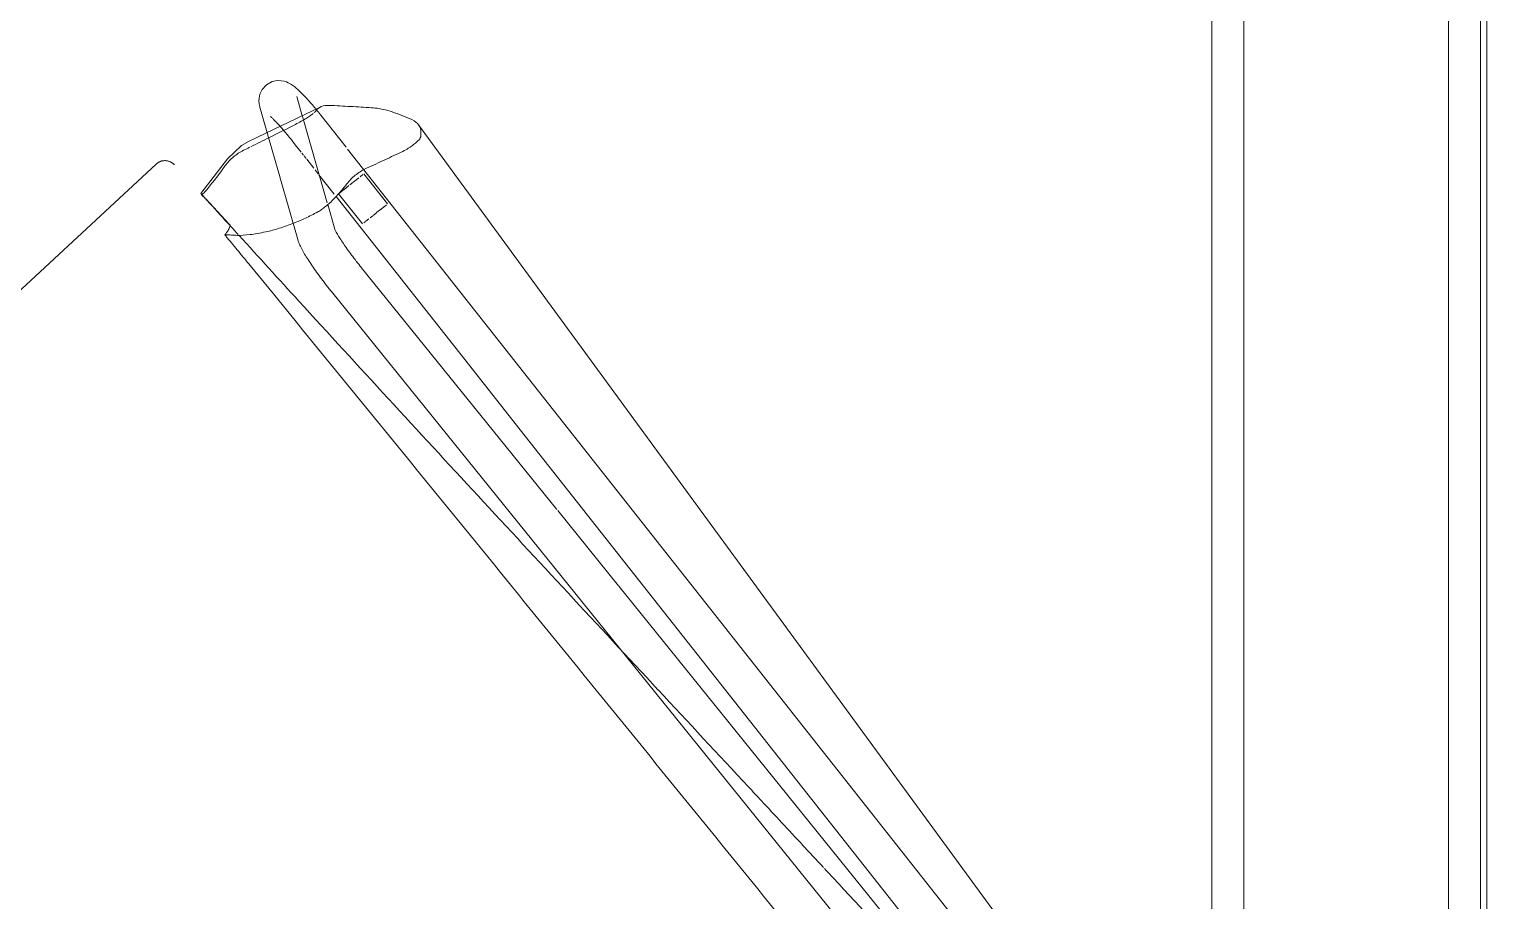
# Model space of a CAD drawing. Header units: inches. Extents: x -610 to 219, y 1022 to 1725.
# Drawn here: x -217.28 to -188.78, y 1296.77 to 1313.81 of the extents above; entities that cross this region are included whole.
import ezdxf

# ---------------------------------------------------------------- set-up
doc = ezdxf.new("R2010")
doc.units = ezdxf.units.IN
doc.header["$MEASUREMENT"] = 0
for name, color, linetype, lineweight in [('A-WALL', 113, 'Continuous', 18), ('A-WALL-PATT', 111, 'Continuous', 18), ('I-FURN', 30, 'Continuous', 9), ('I-WALL', 2, 'Continuous', 18)]:
    doc.layers.add(name, color=color, linetype=linetype, lineweight=lineweight)
pattern_1 = [(0, (0, 0), (15.36, 3.84), [0.634, -10.886, 0.634, -10.886, -61.44]), (0, (0, 0), (15.36, 3.84), [-23.04, 0.634, -22.406, 0.634, -10.886, -26.88]), (0, (0, 0), (15.36, 3.84), [-57.6, 0.634, -7.046, 0.634, -18.566]), (120, (5.76, 1.92), (-11.005538, 11.38215), [0.634, -10.886, 0.634, -10.886, -61.44]), (120, (5.76, 1.92), (-11.005538, 11.38215), [-23.04, 0.634, -22.406, 0.634, -10.886, -26.88]), (120, (5.76, 1.92), (-11.005538, 11.38215), [-57.6, 0.634, -7.046, 0.634, -18.566]), (240, (7.68, 9.6), (-4.354462, -15.22215), [0.634, -10.886, 0.634, -10.886, -61.44]), (240, (7.68, 9.6), (-4.354462, -15.22215), [-23.04, 0.634, -22.406, 0.634, -10.886, -26.88]), (240, (7.68, 9.6), (-4.354462, -15.22215), [-57.6, 0.634, -7.046, 0.634, -18.566])]

# ---------------------------------------------------------------- blocks, each defined once
blk = doc.blocks.new('HighTower_SelectRecliner - HighTower_SelectRecliner-V4-FIRST FLOOR POWER _ SIGNAL')
at = {"layer": 'I-FURN'}
for p, q in [((10.375, 15.905), (-10.375, 15.905)), ((12.619, 15.346), (12.384, 14.88)), ((11.471, 15.032), (10.625, 14.886)), ((13.495, 14.541), (12.01, 14.997)), ((12.362, 14.837), (12.109, 14.335)), ((12.384, 14.88), (12.366, 14.844)), ((12.643, 15.069), (12.644, 15.068)), ((12.644, 15.068), (12.644, 15.064)), ((13.112, 14.658), (13.288, 15.007)), ((10.625, 14.082), (10.625, 14.745)), ((12.314, 13.078), (13.105, 14.645)), ((13.395, 14.555), (13.393, 14.524)), ((12.107, 14.332), (11.981, 14.083)), ((12.626, 14.333), (12.612, 14.151)), ((12.638, 14.479), (12.626, 14.333)), ((13.323, 13.622), (13.385, 14.42)), ((10.625, 14.065), (10.625, 14.082)), ((10.625, 14.047), (10.625, 14.065)), ((11.979, 14.078), (11.404, 12.939)), ((12.598, 13.975), (12.581, 13.753)), ((12.605, 14.058), (12.6, 13.995)), ((12.61, 14.126), (12.606, 14.079)), ((12.577, 13.71), (12.57, 13.616)), ((11.664, -7.457), (13.319, 13.581)), ((12.568, 13.589), (12.53, 13.109)), ((12.073, 12.601), (12.298, 13.046)), ((12.525, 13.051), (12.206, 9)), ((14.661, 12.986), (12.299, -7.449)), ((12.54, 12.308), (12.598, 13.056)), ((12.598, 13.056), (12.54, 12.308)), ((12.61, 13.055), (12.676, 13.05)), ((12.676, 13.05), (12.61, 13.055)), ((12.681, 13.049), (12.722, 13.046)), ((12.722, 13.046), (12.681, 13.049)), ((12.725, 13.046), (12.761, 13.043)), ((12.761, 13.043), (12.725, 13.046)), ((12.766, 13.043), (12.855, 13.036)), ((12.855, 13.036), (12.766, 13.043)), ((12.876, 13.034), (12.953, 13.028)), ((12.953, 13.028), (12.876, 13.034)), ((12.958, 13.028), (13.047, 13.021)), ((13.047, 13.021), (12.958, 13.028)), ((13.052, 13.02), (13.099, 13.016)), ((13.099, 13.016), (13.052, 13.02)), ((13.135, 13.014), (13.199, 13.009)), ((13.199, 13.009), (13.135, 13.014)), ((13.165, 12.259), (13.224, 13.007)), ((13.165, 12.259), (13.224, 13.007)), ((12.577, 12.305), (12.617, 12.302)), ((12.617, 12.302), (12.577, 12.305)), ((12.624, 12.302), (12.7, 12.296)), ((12.7, 12.296), (12.624, 12.302)), ((12.734, 12.293), (12.796, 12.288)), ((12.796, 12.288), (12.734, 12.293)), ((12.805, 12.287), (12.894, 12.28)), ((12.894, 12.28), (12.805, 12.287)), ((12.902, 12.28), (12.988, 12.273)), ((12.988, 12.273), (12.902, 12.28)), ((12.995, 12.272), (13.072, 12.266)), ((13.072, 12.266), (12.995, 12.272)), ((13.078, 12.266), (13.14, 12.261)), ((13.14, 12.261), (13.078, 12.266)), ((11.196, 11.75), (10.039, -5.471)), ((11.537, 5.626), (11.945, 11.699)), ((11.956, 11.854), (11.953, 11.816)), ((12.206, 9), (12.069, 7.259)), ((12.069, 7.259), (10.915, -7.404)), ((11.408, 3.713), (11.535, 5.602)), ((10.788, -5.522), (11.408, 3.709))]:
    blk.add_line(p, q, dxfattribs=at)
at = {"layer": 'I-FURN', "flags": 128}
for points in [[(10.375, 15.905), (10.385, 15.904), (10.395, 15.904), (10.405, 15.903), (10.415, 15.901), (10.425, 15.9), (10.434, 15.897), (10.444, 15.895), (10.454, 15.892), (10.463, 15.889), (10.472, 15.885), (10.481, 15.881), (10.49, 15.876), (10.499, 15.872), (10.508, 15.866), (10.516, 15.861), (10.524, 15.855), (10.532, 15.849), (10.54, 15.843), (10.547, 15.836), (10.554, 15.829), (10.561, 15.821), (10.568, 15.814), (10.574, 15.806), (10.58, 15.798), (10.585, 15.79), (10.591, 15.781), (10.595, 15.772), (10.6, 15.764), (10.604, 15.754), (10.608, 15.745), (10.611, 15.736), (10.615, 15.726), (10.617, 15.717), (10.619, 15.707), (10.621, 15.697), (10.623, 15.687), (10.624, 15.677), (10.625, 15.667), (10.625, 15.657), (10.625, 15.655)], [(13.01, 15.578), (12.887, 15.568), (12.79, 15.529), (12.725, 15.484), (12.683, 15.442), (12.655, 15.406), (12.635, 15.375), (12.62, 15.348), (12.619, 15.346)], [(13.01, 15.578), (13.131, 15.549), (13.221, 15.496), (13.277, 15.44), (13.312, 15.393), (13.335, 15.353), (13.349, 15.319), (13.36, 15.29), (13.368, 15.263), (13.374, 15.239), (13.379, 15.216), (13.383, 15.194), (13.387, 15.172), (13.39, 15.15), (13.392, 15.128), (13.395, 15.105), (13.397, 15.082), (13.398, 15.059), (13.4, 15.036), (13.401, 15.011), (13.402, 14.986), (13.403, 14.961), (13.403, 14.935), (13.404, 14.909), (13.404, 14.882), (13.404, 14.854), (13.404, 14.826), (13.404, 14.797), (13.403, 14.768), (13.402, 14.739), (13.402, 14.709), (13.401, 14.679), (13.399, 14.648), (13.398, 14.617), (13.396, 14.586)], [(11.102, 14.919), (11.224, 14.942), (11.347, 14.965)], [(11.471, 15.032), (11.847, 15.035), (12.01, 14.997)], [(12.651, 14.983), (12.652, 14.966), (12.653, 14.947), (12.653, 14.928), (12.654, 14.908), (12.654, 14.886), (12.654, 14.864), (12.654, 14.841), (12.654, 14.818), (12.654, 14.794), (12.653, 14.769), (12.652, 14.743), (12.651, 14.717), (12.65, 14.691), (12.649, 14.664), (12.648, 14.637), (12.646, 14.609), (12.645, 14.582), (12.643, 14.554), (12.641, 14.526), (12.639, 14.498), (12.638, 14.479)], [(12.644, 15.064), (12.645, 15.058), (12.646, 15.049), (12.647, 15.039), (12.649, 15.027), (12.65, 15.014)], [(12.65, 15.014), (12.651, 14.999), (12.651, 14.983)], [(13.393, 14.522), (13.391, 14.492), (13.388, 14.46), (13.386, 14.429), (13.385, 14.42)], [(10.289, 11.768), (10.332, 12.484), (10.375, 13.2)], [(14.591, 13.243), (14.612, 13.195), (14.633, 13.147)], [(11.404, 12.939), (11.391, 12.912), (11.38, 12.885), (11.37, 12.86), (11.361, 12.834), (11.353, 12.809), (11.345, 12.783), (11.337, 12.756), (11.33, 12.729), (11.323, 12.701), (11.316, 12.672), (11.31, 12.643), (11.303, 12.612), (11.297, 12.581), (11.291, 12.549), (11.285, 12.516), (11.279, 12.482), (11.273, 12.447), (11.268, 12.411), (11.262, 12.375), (11.257, 12.338), (11.251, 12.301), (11.246, 12.262), (11.241, 12.223), (11.237, 12.184), (11.232, 12.144), (11.227, 12.104), (11.223, 12.063), (11.219, 12.022), (11.215, 11.981), (11.211, 11.94), (11.208, 11.898), (11.204, 11.856), (11.201, 11.815), (11.198, 11.773), (11.196, 11.75)], [(12.075, 12.606), (12.075, 12.604), (12.073, 12.599), (12.07, 12.591), (12.067, 12.58), (12.063, 12.567), (12.059, 12.552), (12.055, 12.535), (12.05, 12.516), (12.045, 12.495), (12.041, 12.473), (12.036, 12.449), (12.031, 12.424), (12.026, 12.398), (12.021, 12.37), (12.016, 12.341), (12.011, 12.311), (12.006, 12.28), (12.002, 12.249), (11.997, 12.216), (11.992, 12.182), (11.988, 12.148), (11.983, 12.113), (11.979, 12.077), (11.975, 12.041), (11.971, 12.004), (11.967, 11.967), (11.963, 11.93)], [(11.953, 11.813), (11.95, 11.778), (11.947, 11.74), (11.945, 11.702), (11.945, 11.699)], [(11.963, 11.93), (11.96, 11.892), (11.957, 11.863)]]:
    blk.add_lwpolyline(points, dxfattribs=at)
at = {"layer": 'I-FURN'}
for centre, major_axis, ratio, start_param, end_param in [((20.214, 11.14), (-9.972, 3.083), 0.08256, 0.216307, 0.221295), ((12.343, 17.081), (14.348, 2.052), 0.277704, 4.699422, 4.709965), ((-17.477, 24.547), (-32.349, 11.199), 0.214106, 3.055165, 3.063388)]:
    blk.add_ellipse(centre, major_axis=major_axis, ratio=ratio, start_param=start_param, end_param=end_param, dxfattribs=at)
for points in [[(10.625, 14.859), (10.625, 14.859), (10.624, 14.857), (10.621, 14.855), (10.619, 14.854)], [(10.619, 14.854), (10.62, 14.827), (10.621, 14.799), (10.621, 14.772)], [(10.625, 14.885), (10.625, 14.887), (10.625, 14.878), (10.625, 14.859)], [(10.625, 14.752), (10.625, 14.795), (10.625, 14.86), (10.625, 14.884), (10.625, 14.885)], [(11.347, 14.965), (11.423, 14.979), (11.58, 14.99), (11.735, 14.964), (11.81, 14.942)], [(11.817, 14.94), (11.857, 14.928), (11.897, 14.916), (11.938, 14.904)], [(10.621, 14.627), (10.62, 14.431), (10.619, 14.236), (10.617, 14.04)], [(10.621, 14.741), (10.621, 14.703), (10.621, 14.665), (10.621, 14.627)], [(13.374, 14.546), (13.414, 14.555), (13.453, 14.554), (13.491, 14.543)], [(13.495, 14.541), (13.5, 14.54), (13.505, 14.539), (13.51, 14.537)], [(13.51, 14.537), (13.554, 14.52), (13.597, 14.49), (13.639, 14.447)], [(13.639, 14.447), (13.735, 14.348), (13.927, 14.15), (14.118, 13.953), (14.213, 13.854)], [(10.416, 13.905), (10.417, 13.916), (10.418, 13.94), (10.42, 13.963), (10.42, 13.975)], [(10.42, 13.975), (10.458, 13.982), (10.53, 13.998), (10.606, 14.025), (10.625, 14.04), (10.625, 14.047)], [(10.591, 13.803), (10.563, 13.833), (10.509, 13.892), (10.456, 13.943), (10.43, 13.968)], [(10.617, 14.025), (10.617, 13.953), (10.616, 13.88), (10.616, 13.807)], [(10.375, 13.2), (10.382, 13.318), (10.396, 13.552), (10.41, 13.787), (10.416, 13.905)], [(11.047, 13.476), (10.949, 13.535), (10.774, 13.648), (10.645, 13.753), (10.591, 13.803)], [(14.213, 13.854), (14.28, 13.785), (14.41, 13.613), (14.532, 13.377), (14.591, 13.243)], [(11.566, 13.23), (11.467, 13.267), (11.282, 13.346), (11.121, 13.432), (11.047, 13.476)], [(12.059, 13.072), (11.967, 13.095), (11.793, 13.145), (11.639, 13.2), (11.566, 13.23)], [(14.633, 13.147), (14.659, 13.084), (14.677, 12.971), (14.627, 12.881), (14.585, 12.841)], [(13.339, 13.051), (13.265, 13.075), (13.112, 13.107), (12.955, 13.103), (12.878, 13.092)], [(14.083, 12.811), (13.96, 12.85), (13.712, 12.929), (13.463, 13.01), (13.339, 13.051)], [(10.604, -1.267), (10.605, -1.658), (10.606, -2.049), (10.608, -2.44)], [(10.607, -2.44), (10.608, -2.643), (10.609, -2.846), (10.609, -3.049)]]:
    blk.add_open_spline(points, degree=3, dxfattribs=at)
for points, knots in [([(10.624, 14.854), (10.646, 14.855), (10.702, 14.859), (10.817, 14.873), (10.954, 14.893), (11.051, 14.91), (11.102, 14.919)], [-0.9836172, -0.9836172, -0.9836172, -0.9836172, -0.75, -0.5, -0.25, 0, 0, 0, 0]), ([(11.96, 14.897), (12.092, 14.859), (12.404, 14.767), (12.717, 14.676), (12.899, 14.623)], [-0.8617271, -0.8617271, -0.8617271, -0.8617271, -0.5, 0, 0, 0, 0]), ([(12.899, 14.623), (12.943, 14.612), (13.006, 14.597), (13.071, 14.583), (13.107, 14.575), (13.157, 14.566), (13.227, 14.554), (13.276, 14.548), (13.296, 14.546)], [-1, -1, -1, -1, -0.8333333, -0.75, -0.7083333, -0.6666667, -0.5, -0.3333333, -0.3333333, -0.3333333, -0.3333333]), ([(13.324, 14.544), (13.332, 14.543), (13.354, 14.543), (13.368, 14.544), (13.374, 14.546)], [-0.2502846, -0.2502846, -0.2502846, -0.2502846, -0.1666667, 0, 0, 0, 0]), ([(10.616, 13.783), (10.611, 13.204), (10.599, 11.764), (10.59, 9.459), (10.586, 6.871), (10.589, 4.285), (10.593, 2.56), (10.595, 1.699)], [0.0408454, 0.0408454, 0.0408454, 0.0408454, 0.125, 0.25, 0.375, 0.5, 0.6247675, 0.6247675, 0.6247675, 0.6247675]), ([(12.727, 13.071), (12.639, 13.058), (12.473, 13.042), (12.273, 13.042), (12.143, 13.054), (12.086, 13.065), (12.059, 13.072)], [-1, -1, -1, -1, -0.666667, -0.333333, -0.166667, 0, 0, 0, 0]), ([(14.544, 12.792), (14.529, 12.776), (14.488, 12.762), (14.394, 12.759), (14.32, 12.765), (14.255, 12.774), (14.184, 12.787), (14.125, 12.8), (14.083, 12.811)], [-1, -1, -1, -1, -0.666667, -0.5, -0.333333, -0.25, -0.166667, 0, 0, 0, 0]), ([(9.307, -3.63), (9.32, -3.432), (9.46, -1.261), (9.664, 1.898), (9.916, 5.846), (10.104, 8.807), (10.227, 10.781), (10.289, 11.768)], [0.2571046, 0.2571046, 0.2571046, 0.2571046, 0.2857143, 0.5714286, 0.7142857, 0.8571429, 1, 1, 1, 1]), ([(10.595, 1.694), (10.598, 0.831), (10.601, -0.156), (10.604, -1.143), (10.604, -1.267)], [0.625, 0.625, 0.625, 0.625, 0.75, 0.7679385, 0.7679385, 0.7679385, 0.7679385]), ([(10.609, -3.075), (10.61, -3.212), (10.612, -4.151), (10.615, -5.091), (10.617, -5.893)], [0.855205, 0.855205, 0.855205, 0.855205, 0.875, 0.9912009, 0.9912009, 0.9912009, 0.9912009])]:
    blk.add_open_spline(points, degree=3, knots=knots, dxfattribs=at)

msp = doc.modelspace()

# ---------------------------------------------------------------- hatches: boundary and pattern name
at = {"layer": 'A-WALL-PATT', "lineweight": 9}
h = msp.add_hatch(dxfattribs=at)
h.set_pattern_fill('FP_1', color=256, style=0, pattern_type=2)
h.set_pattern_definition(pattern_1)
h.paths.add_polyline_path([(-188.906, 1188.286), (-188.906, 1220.975), (-189.531, 1220.975), (-189.531, 1188.286)], flags=0)
h.paths.add_polyline_path([(-189.531, 1260.975), (-188.906, 1260.975), (-188.906, 1431.161), (-189.531, 1431.161), (-189.531, 1272.584)], flags=0)
h = msp.add_hatch(dxfattribs=at)
h.set_pattern_fill('FP_1', color=256, style=0, pattern_type=2)
h.set_pattern_definition(pattern_1)
h.paths.add_polyline_path([(-193.531, 1188.286), (-193.531, 1220.975), (-194.156, 1220.975), (-194.156, 1188.286)], flags=0)
h.paths.add_polyline_path([(-194.156, 1260.975), (-193.531, 1260.975), (-193.531, 1263.036), (-194.156, 1263.036), (-194.156, 1262.411)], flags=0)
h.paths.add_polyline_path([(-193.531, 1265.536), (-193.531, 1430.536), (-194.156, 1430.536), (-194.156, 1265.536)], flags=0)

# ---------------------------------------------------------------- linework, layer by layer
at = {"layer": 'A-WALL'}
for p, q in [((-193.531, 1265.536), (-193.531, 1431.161)), ((-189.531, 1260.975), (-189.531, 1431.161)), ((-188.906, 1260.975), (-188.906, 1431.161))]:
    msp.add_line(p, q, dxfattribs=at)
at = {"layer": 'I-WALL'}
for p, q in [((-194.156, 1430.536), (-194.156, 1266.161)), ((-188.781, 1260.975), (-188.781, 1430.536))]:
    msp.add_line(p, q, dxfattribs=at)

# ---------------------------------------------------------------- block references
at = {"layer": 'I-FURN', "rotation": 42.77815468135797}
msp.add_blockref('HighTower_SelectRecliner - HighTower_SelectRecliner-V4-FIRST FLOOR POWER _ SIGNAL', (-211.606, 1292.456), dxfattribs=at)

doc.saveas('drawing.dxf')
